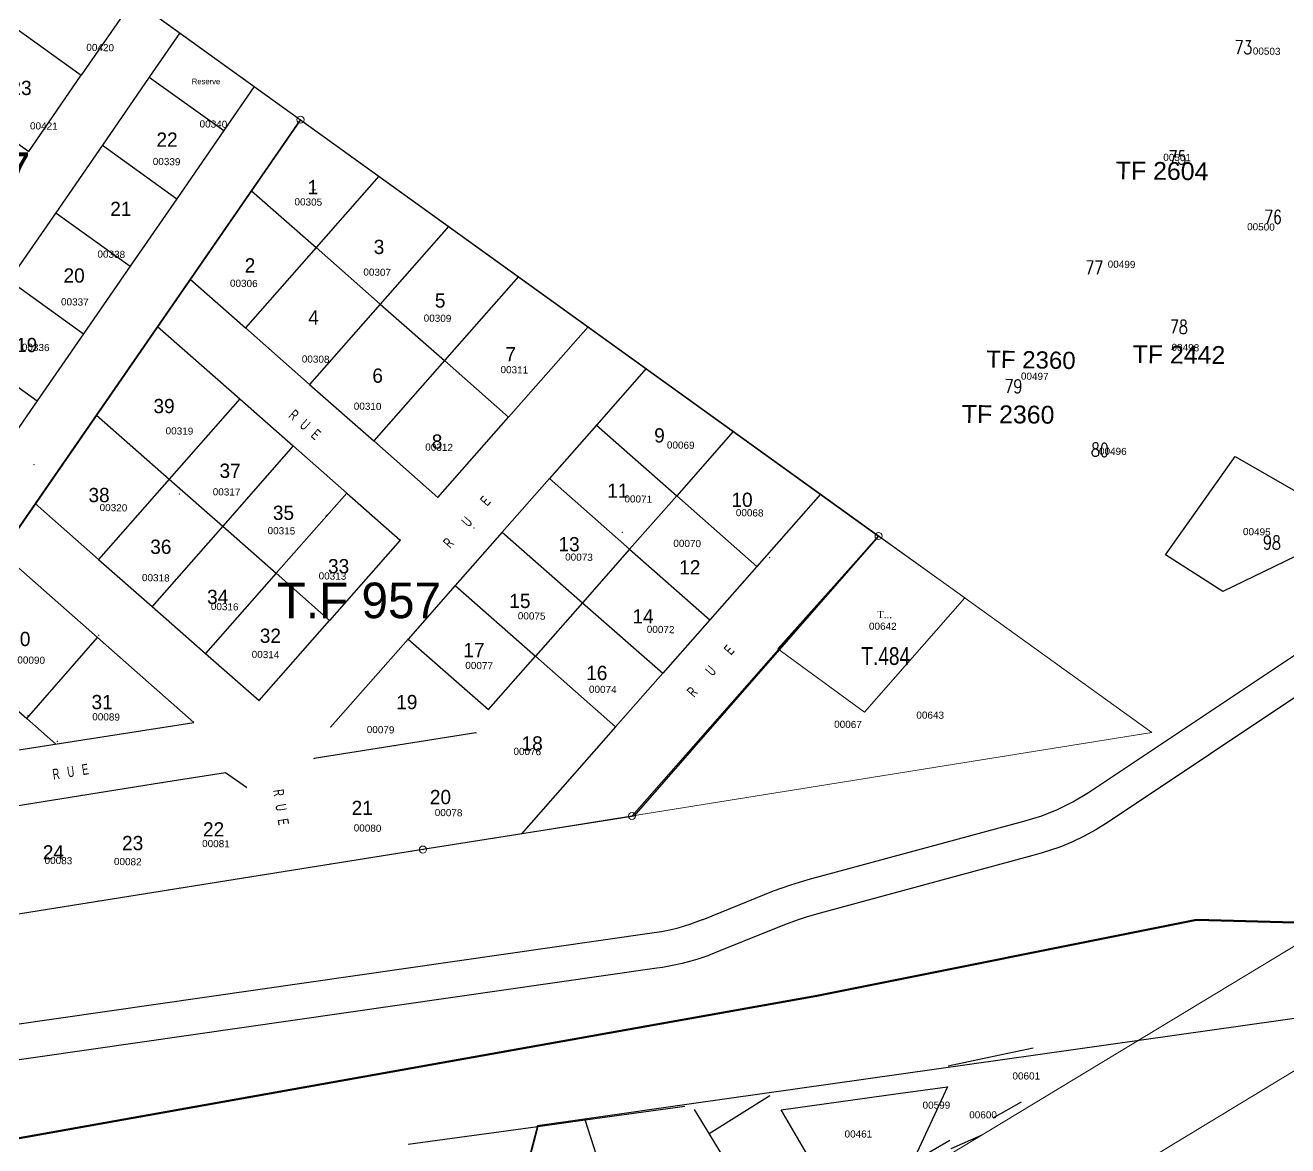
# Model space of a CAD drawing. Header units: metres. Extents: x 0 to 1324930, y 0 to 1631912.
# Drawn here: x 253860.4 to 254037.6, y 1629412.8 to 1629570 of the extents above; entities that cross this region are included whole.
import ezdxf
from ezdxf.enums import TextEntityAlignment as Align

# ---------------------------------------------------------------- set-up
doc = ezdxf.new("R2010")
doc.units = ezdxf.units.M
doc.header["$MEASUREMENT"] = 0
for name, color, linetype in [('A_revoir_niveau_0', 7, 'Continuous'), ('historique_numero_parcelle', 7, 'Continuous'), ('limites_parcelles', 7, 'Continuous'), ('limites_sections', 7, 'Continuous'), ('limites_tf', 7, 'Continuous'), ('numero_lot', 7, 'Continuous'), ('numero_parcelle', 7, 'Continuous'), ('toponymie', 7, 'Continuous')]:
    doc.layers.add(name, color=color, linetype=linetype)
for name, color, linetype, lineweight in [('emprise_ht_pik_rufisque', 7, 'Continuous', 0), ('morcellements', 5, 'Continuous', 13), ('Niveau 1', 7, 'Continuous', 0), ('Numero Titre Foncier', 4, 'Continuous', 0), ('Numero_TF', 7, 'Continuous', 0)]:
    doc.layers.add(name, color=color, linetype=linetype, lineweight=lineweight)
doc.layers.add('Lignes HT Vectorisées', color=6, linetype='Continuous', lineweight=0, true_color=0xff00ff)
doc.styles.add('Style-Arial', font='arial.ttf')
doc.styles.add('Style-FANCY', font='times.ttf')
doc.styles.add('Style-STANDARD', font='STANDARD.shx')
doc.styles.add('Style-Times New Roman', font='times.ttf')
doc.styles.add('Style-txt', font='txt.shx')

# ---------------------------------------------------------------- blocks, each defined once
blk = doc.blocks.new('PIONT_2')
at = {"layer": 'Niveau 1', "color": 7, "linetype": 'Continuous', "lineweight": 13}
for radius in [0.5, 0.00316]:
    blk.add_circle((0, -0.003), radius, dxfattribs=at)
blk.add_point((0, -0.003), dxfattribs=at)
blk = doc.blocks.new('PIONT_4')
at = {"layer": 'Niveau 1', "color": 7, "linetype": 'Continuous', "lineweight": 13}
for radius in [0.5, 0.00316]:
    blk.add_circle((0, -0.003), radius, dxfattribs=at)
blk.add_point((0, -0.003), dxfattribs=at)
blk = doc.blocks.new('PIONT_5')
at = {"layer": 'Niveau 1', "color": 7, "linetype": 'Continuous', "lineweight": 13}
for radius in [0.5, 0.00316]:
    blk.add_circle((0, -0.003), radius, dxfattribs=at)
blk.add_point((0, -0.003), dxfattribs=at)
blk = doc.blocks.new('PIONT_6')
at = {"layer": 'Niveau 1', "color": 7, "linetype": 'Continuous', "lineweight": 13}
for radius in [0.5, 0.00316]:
    blk.add_circle((0, -0.003), radius, dxfattribs=at)
blk.add_point((0, -0.003), dxfattribs=at)
blk = doc.blocks.new('PIONT_8')
at = {"layer": 'Niveau 1', "color": 7, "linetype": 'Continuous', "lineweight": 13}
for radius in [0.5, 0.00316]:
    blk.add_circle((0, -0.003), radius, dxfattribs=at)
blk.add_point((0, -0.003), dxfattribs=at)
blk = doc.blocks.new('PIONT_10')
at = {"layer": 'Niveau 1', "color": 7, "linetype": 'Continuous', "lineweight": 13}
for radius in [0.5, 0.00316]:
    blk.add_circle((0, -0.003), radius, dxfattribs=at)
blk.add_point((0, -0.003), dxfattribs=at)
blk = doc.blocks.new('PIONT_11')
at = {"layer": 'Niveau 1', "color": 7, "linetype": 'Continuous', "lineweight": 13}
for radius in [0.5, 0.00316]:
    blk.add_circle((0, -0.003), radius, dxfattribs=at)
blk.add_point((0, -0.003), dxfattribs=at)
blk = doc.blocks.new('PIONT_12')
at = {"layer": 'Niveau 1', "color": 7, "linetype": 'Continuous', "lineweight": 13}
for radius in [0.5, 0.00316]:
    blk.add_circle((0, -0.003), radius, dxfattribs=at)
blk.add_point((0, -0.003), dxfattribs=at)
blk = doc.blocks.new('PIONT_14')
at = {"layer": 'Niveau 1', "color": 7, "linetype": 'Continuous', "lineweight": 13}
for radius in [0.5, 0.00316]:
    blk.add_circle((0, -0.003), radius, dxfattribs=at)
blk.add_point((0, -0.003), dxfattribs=at)
blk = doc.blocks.new('PIONT_16')
at = {"layer": 'Niveau 1', "color": 7, "linetype": 'Continuous', "lineweight": 13}
for radius in [0.5, 0.00316]:
    blk.add_circle((0, -0.003), radius, dxfattribs=at)
blk.add_point((0, -0.003), dxfattribs=at)
blk = doc.blocks.new('PIONT_17')
at = {"layer": 'Niveau 1', "color": 7, "linetype": 'Continuous', "lineweight": 13}
for radius in [0.5, 0.00316]:
    blk.add_circle((0, -0.003), radius, dxfattribs=at)
blk.add_point((0, -0.003), dxfattribs=at)
blk = doc.blocks.new('PIONT_18')
at = {"layer": 'Niveau 1', "color": 7, "linetype": 'Continuous', "lineweight": 13}
for radius in [0.5, 0.00316]:
    blk.add_circle((0, -0.003), radius, dxfattribs=at)
blk.add_point((0, -0.003), dxfattribs=at)

msp = doc.modelspace()

# ---------------------------------------------------------------- linework, layer by layer
at = {"layer": 'A_revoir_niveau_0', "color": 7, "linetype": 'Continuous', "lineweight": 13}
for p, q in [((253829.52292, 1629606.79092), (253899.00292, 1629556.77092)), ((253860.57892, 1629472.72892), (253864.65592, 1629469.13992))]:
    msp.add_line(p, q, dxfattribs=at)
at = {"layer": 'A_revoir_niveau_0', "color": 6, "linetype": 'Continuous', "lineweight": 13}
msp.add_line((253869.08392, 1629578.32792), (253899.00292, 1629556.78092), dxfattribs=at)
at = {"layer": 'A_revoir_niveau_0', "color": 3, "linetype": 'Continuous', "lineweight": 13}
for p, q in [((253899.00292, 1629556.78092), (253955.75292, 1629515.91092)), ((253955.75292, 1629515.91092), (254018.47292, 1629470.75492)), ((253955.75292, 1629515.91092), (253980.14292, 1629498.35092)), ((253980.14292, 1629498.35092), (253945.54292, 1629459.05092)), ((254018.47292, 1629470.75492), (253916.19292, 1629454.34092)), ((253945.54292, 1629459.05092), (253916.19292, 1629454.34092))]:
    msp.add_line(p, q, dxfattribs=at)
at = {"layer": 'A_revoir_niveau_0', "color": 1, "linetype": 'Continuous', "elevation": 1.45707, "flags": 128}
for points in [[(253788.56476, 1629419.68831), (253948.33619, 1629442.63371), (253949.67187, 1629442.84014), (253950.85044, 1629443.07675), (253951.99241, 1629443.35611), (253953.78674, 1629443.89847), (253955.42337, 1629444.50925), (253955.51708, 1629444.54422), (253965.39011, 1629448.52945), (253967.81244, 1629449.40003), (253970.28157, 1629450.12733), (254000.5433, 1629458.34005), (254003.03464, 1629459.07973), (254005.24252, 1629459.95143), (254007.42557, 1629461.03465), (254009.5898, 1629462.35566), (254038.53413, 1629481.64596)], [(254041.09598, 1629477.3472), (254012.37934, 1629458.20615), (254012.37636, 1629458.20416), (254010.649, 1629457.11668), (254008.91277, 1629456.16424), (254007.27108, 1629455.38142), (254005.57538, 1629454.68371), (254003.11918, 1629453.85866), (254001.78341, 1629453.49615), (253971.9593, 1629445.40215), (253970.12976, 1629444.89461), (253969.01966, 1629444.53788), (253967.31484, 1629443.91533), (253967.30702, 1629443.91222), (253964.83194, 1629442.91379), (253957.41053, 1629439.9201), (253956.1914, 1629439.44522), (253954.76132, 1629438.95653), (253953.77625, 1629438.66115), (253952.59349, 1629438.34947), (253951.22265, 1629438.04524), (253949.79907, 1629437.7925), (253949.02626, 1629437.68151), (253789.18954, 1629414.72673)]]:
    msp.add_lwpolyline(points, dxfattribs=at)
at = {"layer": 'A_revoir_niveau_0', "color": 7, "linetype": 'Continuous', "lineweight": 13}
for p in [(253899.00292, 1629556.78092), (253899.00292, 1629556.78092), (253899.00292, 1629556.78092), (253955.75292, 1629515.91092), (253955.75292, 1629515.91092), (253955.75292, 1629515.91092), (253980.14292, 1629498.35092), (253980.14292, 1629498.35092), (253980.14292, 1629498.35092), (253945.54292, 1629459.05092), (253945.54292, 1629459.05092), (253945.54292, 1629459.05092)]:
    msp.add_point(p, dxfattribs=at)
at = {"layer": 'A_revoir_niveau_0', "color": 2, "linetype": 'Continuous', "lineweight": 13}
for p in [(253899.00292, 1629556.78092), (253899.00292, 1629556.78092), (253899.00292, 1629556.78092), (253955.75292, 1629515.91092), (253955.75292, 1629515.91092), (253955.75292, 1629515.91092), (253980.14292, 1629498.35092), (253980.14292, 1629498.35092), (253980.14292, 1629498.35092), (253980.14292, 1629498.35092), (253980.14292, 1629498.35092), (253980.14292, 1629498.35092), (253945.54292, 1629459.05092), (253945.54292, 1629459.05092), (253945.54292, 1629459.05092), (253916.19292, 1629454.34092), (253916.19292, 1629454.34092), (253916.19292, 1629454.34092), (253916.19292, 1629454.34092), (253916.19292, 1629454.34092), (253916.19292, 1629454.34092)]:
    msp.add_point(p, dxfattribs=at)
at = {"layer": 'A_revoir_niveau_0', "color": 1, "linetype": 'Continuous', "lineweight": 13}
for p in [(253910.01992, 1629548.84692), (253910.01992, 1629548.84692), (253910.01992, 1629548.84692), (253892.11392, 1629546.80692), (253892.11392, 1629546.80692), (253892.11392, 1629546.80692), (253919.80392, 1629541.80092), (253919.80392, 1629541.80092), (253919.80392, 1629541.80092), (253901.18892, 1629538.81692), (253901.18892, 1629538.81692), (253901.18892, 1629538.81692), (253883.52992, 1629534.38092), (253883.52992, 1629534.38092), (253883.52992, 1629534.38092), (253929.58892, 1629534.75392), (253929.58892, 1629534.75392), (253929.58892, 1629534.75392), (253910.19592, 1629530.88792), (253910.19592, 1629530.88792), (253910.19592, 1629530.88792), (253878.95192, 1629527.75292), (253878.95192, 1629527.75292), (253878.95192, 1629527.75292), (253891.27792, 1629527.55992), (253891.27792, 1629527.55992), (253891.27792, 1629527.55992), (253939.37292, 1629527.70792), (253939.37292, 1629527.70792), (253939.37292, 1629527.70792), (253919.20292, 1629522.95792), (253919.20292, 1629522.95792), (253919.20292, 1629522.95792), (253947.52592, 1629521.83592), (253947.52592, 1629521.83592), (253947.52592, 1629521.83592), (253900.28392, 1629519.62992), (253900.28392, 1629519.62992), (253900.28392, 1629519.62992), (253890.49592, 1629517.58992), (253870.36792, 1629515.32492), (253928.20992, 1629515.02892), (253928.20992, 1629515.02892), (253928.20992, 1629515.02892), (253940.54992, 1629513.91292), (253940.54992, 1629513.91292), (253940.54992, 1629513.91292), (253959.75692, 1629513.02892), (253959.75692, 1629513.02892), (253959.75692, 1629513.02892), (253898.00092, 1629510.98292), (253909.29092, 1629511.69992), (253909.29092, 1629511.69992), (253909.29092, 1629511.69992), (253880.58292, 1629506.33092), (253933.94192, 1629506.40692), (253933.94192, 1629506.40692), (253933.94192, 1629506.40692), (253905.50692, 1629504.37492), (253918.29792, 1629503.77092), (253918.29792, 1629503.77092), (253918.29792, 1629503.77092), (253971.98792, 1629504.22192), (253971.98792, 1629504.22192), (253971.98792, 1629504.22192), (253861.78392, 1629502.89892), (253888.08892, 1629499.72392), (253888.08892, 1629499.72392), (253888.08892, 1629499.72392), (253888.08892, 1629499.72392), (253927.33392, 1629498.90092), (253927.33392, 1629498.90092), (253927.33392, 1629498.90092), (253913.01292, 1629497.76692), (253945.19992, 1629496.49492), (253945.19992, 1629496.49492), (253945.19992, 1629496.49492), (253870.67192, 1629495.07392), (253895.59492, 1629493.11592), (253963.06592, 1629494.08892), (253963.06592, 1629494.08892), (253963.06592, 1629494.08892), (253920.72592, 1629491.39592), (253920.72592, 1629491.39592), (253920.72592, 1629491.39592), (253878.17792, 1629488.46592), (253938.59292, 1629488.98892), (253938.59292, 1629488.98892), (253938.59292, 1629488.98892), (253938.59292, 1629488.98892), (253938.59292, 1629488.98892), (253938.59292, 1629488.98892), (253903.09992, 1629486.50792), (253956.45792, 1629486.58292), (253956.45792, 1629486.58292), (253956.45792, 1629486.58292), (253870.67492, 1629484.41292), (253914.11892, 1629483.88992), (253885.68392, 1629481.85792), (253931.98392, 1629481.48292), (253931.98392, 1629481.48292), (253931.98392, 1629481.48292), (253949.85092, 1629479.07692), (253949.85092, 1629479.07692), (253949.85092, 1629479.07692), (253893.18892, 1629475.24992), (253925.37692, 1629473.97792), (253903.23792, 1629471.53192), (253943.24092, 1629471.57092), (253943.24092, 1629471.57092), (253943.24092, 1629471.57092), (253923.62392, 1629470.70192), (253864.90192, 1629469.51092), (253912.26492, 1629468.90492), (253900.90592, 1629467.10792), (253888.51892, 1629465.14792), (253879.66892, 1629463.74792), (253891.42492, 1629463.03592), (253868.30992, 1629461.95192), (253925.96492, 1629455.90892), (253926.32692, 1629455.94392), (253930.02692, 1629456.56092), (253930.02692, 1629456.56092), (253930.02692, 1629456.56092), (253914.60892, 1629454.08992), (253914.60892, 1629454.08992), (253914.60892, 1629454.08992), (253903.24992, 1629452.29292), (253903.24992, 1629452.29292), (253903.24992, 1629452.29292), (253891.89192, 1629450.49692), (253893.37192, 1629450.73092), (253893.37192, 1629450.73092), (253880.53292, 1629448.69992), (253880.53292, 1629448.69992), (253882.01292, 1629448.93392), (253869.17392, 1629446.90292), (253869.17392, 1629446.90292), (253870.65392, 1629447.13692)]:
    msp.add_point(p, dxfattribs=at)
at = {"layer": 'A_revoir_niveau_0', "color": 30, "linetype": 'Continuous', "lineweight": 13}
for p in [(253861.62592, 1629508.37592), (253861.62592, 1629508.37592), (253882.02292, 1629504.23792), (253882.02292, 1629504.23792), (253902.62292, 1629501.26392), (253902.62292, 1629501.26392), (253923.35892, 1629499.46592), (253923.35892, 1629499.46592), (253944.16392, 1629498.84792), (253944.16392, 1629498.84792), (253964.84792, 1629495.30692), (253964.84792, 1629495.30692)]:
    msp.add_point(p, dxfattribs=at)
at = {"layer": 'A_revoir_niveau_0', "color": 1, "linetype": 'Continuous', "lineweight": 0}
msp.add_point((253860.76292, 1629473.15492), dxfattribs=at)
at = {"layer": 'emprise_ht_pik_rufisque', "color": 1}
msp.add_line((253981.39673, 1629406.27601), (254274.26749, 1629583.45405), dxfattribs=at)
at = {"layer": 'Lignes HT Vectorisées', "color": 5, "flags": 128}
msp.add_lwpolyline([(252300.51846, 1628679.7793), (252535.31164, 1628633.24788), (252681.57693, 1628604.66946), (252988.81854, 1628790.47889), (253359.18328, 1629013.20574), (253675.22229, 1629206.39446), (253989.1178, 1629393.41569), (254273.85418, 1629565.67267)], dxfattribs=at)
at = {"layer": 'limites_parcelles'}
for p, q in [((253875.57692, 1629573.62892), (253868.24788, 1629563.00894)), ((253859.03529, 1629569.6423), (253868.24788, 1629563.00894)), ((253882.07092, 1629568.95392), (253877.79285, 1629562.75496)), ((253860.86292, 1629552.30792), (253868.24788, 1629563.00894)), ((253868.24788, 1629563.00894), (253868.24792, 1629563.00892)), ((253877.79285, 1629562.75496), (253871.20284, 1629553.20597)), ((253877.79285, 1629562.75496), (253888.23186, 1629555.23896)), ((253892.50992, 1629561.43792), (253888.23186, 1629555.23896)), ((253851.6502, 1629558.94134), (253860.86292, 1629552.30792)), ((253888.23186, 1629555.23896), (253881.64185, 1629545.68997)), ((253871.20284, 1629553.20597), (253864.65774, 1629543.72204)), ((253871.20284, 1629553.20597), (253881.64185, 1629545.68997)), ((253910.01992, 1629548.84692), (253901.18921, 1629538.81707)), ((253892.11392, 1629546.80692), (253901.18921, 1629538.81707)), ((253881.64185, 1629545.68997), (253875.09674, 1629536.20605)), ((253864.65774, 1629543.72204), (253858.12413, 1629534.25477)), ((253864.65774, 1629543.72204), (253875.09674, 1629536.20605)), ((253919.80392, 1629541.80092), (253910.19569, 1629530.8878)), ((253901.18921, 1629538.81707), (253891.27772, 1629527.5597)), ((253901.18921, 1629538.81707), (253910.19569, 1629530.8878)), ((253875.09674, 1629536.20605), (253868.56313, 1629526.73877)), ((253858.12413, 1629534.25477), (253868.56313, 1629526.73877)), ((253883.52992, 1629534.38092), (253891.27772, 1629527.5597)), ((253929.58892, 1629534.75392), (253919.20299, 1629522.95782)), ((253910.19569, 1629530.8878), (253900.28424, 1629519.63029)), ((253910.19569, 1629530.8878), (253919.20299, 1629522.95782)), ((253868.56313, 1629526.73877), (253862.05758, 1629517.31216)), ((253878.95192, 1629527.75292), (253890.49597, 1629517.58998)), ((253891.27772, 1629527.5597), (253900.28424, 1629519.63029)), ((253939.37292, 1629527.70792), (253928.20951, 1629515.02852)), ((253851.61857, 1629524.82816), (253862.05758, 1629517.31216)), ((253919.20299, 1629522.95782), (253909.29133, 1629511.70039)), ((253919.20299, 1629522.95782), (253928.20951, 1629515.02852)), ((253947.52592, 1629521.83592), (253940.55016, 1629513.91259)), ((253900.28424, 1629519.63029), (253909.29133, 1629511.70039)), ((253890.49597, 1629517.58998), (253880.5834, 1629506.33133)), ((253890.49597, 1629517.58998), (253898.00091, 1629510.98291)), ((253862.05758, 1629517.31216), (253855.59786, 1629507.95196)), ((253870.36792, 1629515.32492), (253880.5834, 1629506.33133)), ((253918.29792, 1629503.77092), (253928.20951, 1629515.02852)), ((253940.55016, 1629513.91259), (253933.94197, 1629506.40675)), ((253940.55016, 1629513.91259), (253951.80834, 1629504.00042)), ((253959.75692, 1629513.02892), (253951.80834, 1629504.00042)), ((253898.00091, 1629510.98291), (253888.08877, 1629499.72368)), ((253898.00092, 1629510.98292), (253898.00091, 1629510.98291)), ((253898.00091, 1629510.98291), (253905.50691, 1629504.37492)), ((253909.29133, 1629511.70039), (253918.29792, 1629503.77092)), ((254020.42861, 1629495.70321), (254030.20032, 1629509.51255)), ((254030.20032, 1629509.51255), (254043.19729, 1629502.02257)), ((253880.5834, 1629506.33133), (253870.67191, 1629495.07392)), ((253880.5834, 1629506.33133), (253888.08877, 1629499.72368)), ((253933.94197, 1629506.40675), (253927.33428, 1629498.90148)), ((253933.94197, 1629506.40675), (253945.20024, 1629496.49452)), ((253905.50691, 1629504.37492), (253895.59467, 1629493.11557)), ((253905.50691, 1629504.37492), (253913.01292, 1629497.76692)), ((253905.50692, 1629504.37492), (253905.50691, 1629504.37492)), ((253951.80834, 1629504.00042), (253945.20024, 1629496.49452)), ((253951.80834, 1629504.00042), (253963.06634, 1629494.08843)), ((253971.98792, 1629504.22192), (253963.06634, 1629494.08843)), ((253861.78392, 1629502.89892), (253870.67191, 1629495.07392)), ((253888.08877, 1629499.72368), (253878.17777, 1629488.46575)), ((253888.08877, 1629499.72368), (253895.59467, 1629493.11557)), ((253927.33428, 1629498.90148), (253920.72609, 1629491.39565)), ((253927.33428, 1629498.90148), (253938.59263, 1629488.98917)), ((253913.01292, 1629497.76692), (253903.10029, 1629486.50771)), ((253945.20024, 1629496.49452), (253938.59263, 1629488.98917)), ((253945.20024, 1629496.49452), (253956.45816, 1629486.58259)), ((253857.03592, 1629495.96892), (253870.50813, 1629484.10716)), ((253870.67191, 1629495.07392), (253878.17777, 1629488.46575)), ((254028.46324, 1629490.55281), (254020.42861, 1629495.70321)), ((254038.61198, 1629495.49432), (254028.46324, 1629490.55281)), ((253895.59467, 1629493.11557), (253885.68362, 1629481.85759)), ((253895.59467, 1629493.11557), (253903.10029, 1629486.50771)), ((253963.06634, 1629494.08843), (253956.45816, 1629486.58259)), ((253920.72609, 1629491.39565), (253914.11839, 1629483.89038)), ((253920.72609, 1629491.39565), (253931.98409, 1629481.48277)), ((253878.17777, 1629488.46575), (253885.68362, 1629481.85759)), ((253938.59263, 1629488.98917), (253931.98409, 1629481.48277)), ((253938.59263, 1629488.98917), (253949.85047, 1629479.07731)), ((253893.18892, 1629475.24992), (253903.10029, 1629486.50771)), ((253956.45816, 1629486.58259), (253949.85047, 1629479.07731)), ((253860.57892, 1629472.72892), (253870.50813, 1629484.10716)), ((253884.04792, 1629472.18592), (253870.50813, 1629484.10716)), ((253914.11839, 1629483.89038), (253903.23792, 1629471.53192)), ((253914.11839, 1629483.89038), (253925.37692, 1629473.97792)), ((253848.39792, 1629483.45392), (253860.57892, 1629472.72892)), ((253885.68362, 1629481.85759), (253893.18892, 1629475.24992)), ((253925.37692, 1629473.97792), (253931.98409, 1629481.48277)), ((253931.98409, 1629481.48277), (253943.24142, 1629471.57048)), ((253949.85047, 1629479.07731), (253943.24142, 1629471.57048)), ((253846.14397, 1629466.2316), (253884.04792, 1629472.18592)), ((253943.24142, 1629471.57048), (253930.02692, 1629456.56092)), ((253923.62392, 1629470.70192), (253900.90592, 1629467.10825)), ((253888.50592, 1629465.12892), (253879.52392, 1629463.68292)), ((253891.42492, 1629463.03592), (253888.50592, 1629465.12892)), ((253879.52392, 1629463.68292), (253847.42735, 1629458.57499)), ((253995.63804, 1629425.1842), (254001.81733, 1629426.50371)), ((253989.92973, 1629423.96526), (253995.63804, 1629425.1842)), ((253966.49336, 1629417.83255), (253982.90167, 1629420.09847)), ((253982.90167, 1629420.09847), (253989.81969, 1629421.05382)), ((253989.81969, 1629421.05382), (253984.90575, 1629410.47287)), ((253938.96371, 1629416.40741), (253952.92884, 1629418.32418)), ((253956.35295, 1629414.49158), (253964.89067, 1629419.8048)), ((254000.15569, 1629418.88375), (253996.1788, 1629416.6344)), ((253932.29862, 1629415.4926), (253938.96371, 1629416.40741)), ((253943.20842, 1629403.214), (253938.96371, 1629416.40741)), ((253956.35295, 1629414.49158), (253954.32238, 1629417.8684)), ((253974.33614, 1629404.33176), (253966.49336, 1629417.83255)), ((253914.13947, 1629413.00018), (253932.29862, 1629415.4926)), ((253932.29862, 1629415.4926), (253927.23858, 1629395.63334)), ((253957.94145, 1629411.84992), (253956.35295, 1629414.49158)), ((253990.14193, 1629413.51518), (253985.00509, 1629410.53059)), ((253994.63431, 1629414.27718), (253990.28333, 1629412.32556))]:
    msp.add_line(p, q, dxfattribs=at)
at = {"layer": 'limites_sections', "color": 112, "linetype": 'Continuous', "lineweight": 40, "flags": 128}
for points in [[(254266.72124, 1629287.51673), (254172.48417, 1629409.31925), (254097.22164, 1629442.49494), (254024.76813, 1629444.48435), (253971.49352, 1629433.82949), (253653.94722, 1629377.17001), (253582.75022, 1629367.14207), (253798.76793, 1629726.38387), (253856.42036, 1629838.71662), (253802.99925, 1630025.997), (253799.36956, 1630038.16252), (253786.53856, 1630083.23103), (253799.36956, 1630038.16252), (253907.40539, 1630046.33621), (253955.51113, 1630039.11967), (254024.76813, 1629997.35713), (254129.31023, 1629944.47073), (254144.35091, 1629962.85453), (254275.33492, 1629929.18652)], [(254266.72124, 1629287.51673), (254172.48417, 1629409.31925), (254097.22164, 1629442.49494), (254024.76813, 1629444.48435), (253971.49352, 1629433.82949), (253662.59302, 1629378.69766), (253582.75022, 1629367.14207), (253798.76793, 1629726.38387), (253856.42036, 1629838.71662), (253802.99925, 1630025.997), (253799.36956, 1630038.16252), (253786.53856, 1630083.23103), (253799.36956, 1630038.16252), (253907.40539, 1630046.33621), (253955.51113, 1630039.11967), (254024.76813, 1629997.35713), (254129.31023, 1629944.47073), (254144.35091, 1629962.85453), (254275.33492, 1629929.18652)]]:
    msp.add_lwpolyline(points, dxfattribs=at)
msp.add_lwpolyline([(254266.73016, 1629287.7978), (254255.5318, 1628934.7207), (254250.7693, 1628842.2487), (254252.60445, 1628732.8039), (254244.31396, 1628604.77554), (254169.03575, 1628626.00115), (253998.55698, 1628699.30707), (253949.11819, 1628726.58373), (253891.31746, 1628762.51784), (253742.5859, 1628844.83871), (253570.65522, 1628943.91608), (253545.43077, 1628958.16046), (253491.69353, 1628988.97111), (253568.74235, 1629208.53636), (253610.60438, 1629237.23282), (253645.72438, 1629332.79686), (253582.75022, 1629367.14207), (253662.59302, 1629378.69766), (253971.49352, 1629433.82949), (254024.76813, 1629444.48435), (254097.22164, 1629442.49494), (254172.48417, 1629409.31925), (254266.73016, 1629287.7978)], close=True, dxfattribs=at)
at = {"layer": 'limites_tf', "color": 5, "linetype": 'Continuous', "lineweight": 30}
for p, q in [((253829.52492, 1629606.78792), (253898.99492, 1629556.76792)), ((253817.45392, 1629438.72092), (253899.00292, 1629556.78092)), ((253899.00292, 1629556.77092), (253854.69292, 1629492.58092)), ((253898.99492, 1629556.76792), (253980.13492, 1629498.33792)), ((253980.13492, 1629498.33792), (253945.81492, 1629459.04792)), ((253945.81492, 1629459.04792), (253916.18492, 1629454.32792)), ((253916.18492, 1629454.32792), (253817.45492, 1629438.61792))]:
    msp.add_line(p, q, dxfattribs=at)
at = {"layer": 'limites_tf', "color": 5, "linetype": 'Continuous', "lineweight": 30, "flags": 128}
msp.add_lwpolyline([(253932.27351, 1629415.57296), (253921.46079, 1629374.53428), (253988.60759, 1629353.23602), (253992.91055, 1629367.2106), (254002.46556, 1629364.25846), (254012.02056, 1629361.30632), (254007.6735, 1629347.18852), (254036.27237, 1629338.11726), (254047.09129, 1629364.73536), (254046.1663, 1629431.71577), (253954.20331, 1629418.68122), (253939.20219, 1629416.55352), (253939.20198, 1629416.55498), (253932.27351, 1629415.57296)], close=True, dxfattribs=at)
at = {"layer": 'morcellements', "color": 2, "linetype": 'Continuous', "lineweight": 13}
msp.add_3dface([(253980.14292, 1629498.34792), (253992.25991, 1629489.65473), (253978.17055, 1629473.62184), (253966.00769, 1629482.49355)], dxfattribs=at)

# ---------------------------------------------------------------- block references
at = {"layer": 'A_revoir_niveau_0', "color": 7, "linetype": 'Continuous', "lineweight": 13}
for name, p in [('PIONT_2', (253899.00292, 1629556.78092)), ('PIONT_8', (253899.00292, 1629556.78092)), ('PIONT_14', (253899.00292, 1629556.78092)), ('PIONT_4', (253980.14292, 1629498.35092)), ('PIONT_10', (253980.14292, 1629498.35092)), ('PIONT_16', (253980.14292, 1629498.35092)), ('PIONT_5', (253945.54292, 1629459.05092)), ('PIONT_11', (253945.54292, 1629459.05092)), ('PIONT_17', (253945.54292, 1629459.05092)), ('PIONT_6', (253916.19292, 1629454.34092)), ('PIONT_12', (253916.19292, 1629454.34092)), ('PIONT_18', (253916.19292, 1629454.34092))]:
    msp.add_blockref(name, p, dxfattribs=at)

# ---------------------------------------------------------------- texts
at = {"layer": 'historique_numero_parcelle', "color": 7, "lineweight": 0, "style": 'Style-Arial'}
msp.add_text('00067', height=1, rotation=359.0681, dxfattribs=at).set_placement((253973.91511, 1629472.44025), align=Align.TOP_LEFT)
at = {"layer": 'Numero Titre Foncier', "color": 4, "linetype": 'Continuous', "lineweight": 0, "style": 'Style-Arial'}
msp.add_text('TF 2360', height=2.413, rotation=359.0681, dxfattribs=at).set_placement((253995.27185, 1629524.38785), align=Align.TOP_LEFT)
at = {"layer": 'numero_lot', "color": 7, "linetype": 'Continuous', "lineweight": 13, "style": 'Style-STANDARD', "width": 0.833333}
for s, p in [('73', (254031.33704, 1629566.94747)), ('75', (254022.0748, 1629551.46272)), ('76', (254035.49818, 1629543.12597)), ('77', (254010.40373, 1629536.01715)), ('78', (254022.28686, 1629527.70545)), ('79', (253999.07114, 1629519.36328)), ('80', (254011.20893, 1629510.44604)), ('98', (254035.3522, 1629497.41621))]:
    msp.add_text(s, height=1.930398, rotation=359.0681, dxfattribs=at).set_placement(p, align=Align.MIDDLE_CENTER)
at = {"layer": 'numero_lot', "color": 3, "linetype": 'Continuous', "lineweight": 40, "style": 'Style-Times New Roman'}
msp.add_text('T...', height=1, rotation=359.3981, dxfattribs=at).set_placement((253979.96991, 1629487.83204, -555362.70032), align=Align.TOP_LEFT)
at = {"layer": 'numero_parcelle', "color": 5, "lineweight": 0, "style": 'Style-Arial'}
for s, p in [('00420', (253868.95967, 1629567.43733)), ('00503', (254032.67308, 1629566.9221)), ('00421', (253861.05683, 1629556.42513)), ('00340', (253884.85547, 1629556.69333)), ('00339', (253878.28289, 1629551.42716)), ('00501', (254020.1066, 1629552.00692)), ('00305', (253898.17442, 1629545.76351)), ('00500', (254031.87448, 1629542.26629)), ('00338', (253870.52041, 1629538.42708)), ('00499', (254012.30939, 1629537.01416)), ('00307', (253907.84011, 1629535.90393)), ('00306', (253889.12012, 1629534.33959)), ('00337', (253865.40599, 1629531.73574)), ('00309', (253916.30974, 1629529.44207)), ('00336', (253859.91247, 1629525.35196)), ('00498', (254021.26284, 1629525.32989)), ('00308', (253899.20396, 1629523.70189)), ('00311', (253927.08889, 1629522.20893)), ('00497', (254000.12741, 1629521.29696)), ('00310', (253906.49555, 1629517.08722)), ('00319', (253880.08765, 1629513.61913)), ('00312', (253916.52722, 1629511.33742)), ('00069', (253950.44319, 1629511.63327)), ('00496', (254011.08747, 1629510.7737)), ('00317', (253886.69867, 1629505.06671)), ('00071', (253944.48181, 1629504.07551)), ('00320', (253870.82586, 1629502.8564)), ('00068', (253960.11893, 1629502.13874)), ('00315', (253894.3986, 1629499.61469)), ('00495', (254031.29201, 1629499.47482)), ('00070', (253951.3459, 1629497.83681)), ('00073', (253936.16251, 1629495.91175)), ('00318', (253876.76687, 1629493.01566)), ('00313', (253901.56464, 1629493.26191)), ('00316', (253886.43668, 1629488.96073)), ('00075', (253929.52013, 1629487.65584)), ('00072', (253947.61636, 1629485.7665)), ('00314', (253892.16885, 1629482.24151)), ('00090', (253859.27704, 1629481.45876)), ('00077', (253922.14808, 1629480.6947)), ('00074', (253939.50293, 1629477.35156)), ('00089', (253869.79191, 1629473.49244)), ('00079', (253908.31635, 1629471.69651)), ('00076', (253928.90637, 1629468.63324)), ('00078', (253917.86257, 1629460.05162)), ('00080', (253906.4899, 1629457.88305)), ('00081', (253885.20958, 1629455.70228)), ('00083', (253863.1033, 1629453.33352)), ('00082', (253872.83649, 1629453.1752))]:
    msp.add_text(s, height=1, rotation=359.0681, dxfattribs=at).set_placement(p, align=Align.TOP_LEFT)
at = {"layer": 'numero_parcelle', "color": 5, "linetype": 'Continuous', "lineweight": 0, "char_height": 1, "attachment_point": 1, "rotation": 359.7441162, "line_spacing_factor": 0.6, "style": 'Style-txt'}
for s, insert in [('\\fArial|b0|i0|c00|p39;00642', (253978.79462, 1629486.19239)), ('\\fArial|b0|i0|c00|p39;00643', (253985.44595, 1629473.71461))]:
    msp.add_mtext(s, dxfattribs=dict(at, insert=insert))
at = {"layer": 'numero_parcelle', "color": 5, "char_height": 1, "attachment_point": 1, "rotation": 0.0427999, "line_spacing_factor": 0.6, "style": 'Style-txt'}
for s, insert in [('\\fArial|b0|i0|c00|p39;00601', (253998.93033, 1629423.06411)), ('\\fArial|b0|i0|c00|p39;00599', (253986.31527, 1629418.96914)), ('\\fArial|b0|i0|c00|p39;00600', (253992.86616, 1629417.60672)), ('\\fArial|b0|i0|c00|p39;00461', (253975.37111, 1629414.91996))]:
    msp.add_mtext(s, dxfattribs=dict(at, insert=insert))
at = {"layer": 'numero_tf', "color": 4, "linetype": 'Continuous', "lineweight": 0, "style": 'Style-Arial'}
for s, p in [('TF 2604', (254013.44559, 1629550.90955)), ('TF 2442', (254015.81494, 1629525.12934)), ('TF 2360', (253991.83551, 1629516.7417))]:
    msp.add_text(s, height=2.5, rotation=359.3981, dxfattribs=at).set_placement(p, align=Align.TOP_LEFT)
at = {"layer": 'toponymie', "color": 7, "linetype": 'Continuous', "lineweight": 13, "attachment_point": 5, "line_spacing_factor": 0.6, "style": 'Style-FANCY'}
for s, insert, char_height in [('\\FFANCY;23', (253859.79089, 1629561.22558), 1.999998), ('\\FFANCY;Reserve', (253885.74997, 1629562.14159), 0.799998), ('\\FFANCY;22', (253880.27989, 1629553.97959), 1.999998), ('\\FFANCY;1', (253900.75066, 1629547.29759), 1.999998), ('\\FFANCY;21', (253873.79366, 1629544.25458), 1.999998), ('\\FFANCY;3', (253910.02989, 1629538.90959), 1.999998), ('\\FFANCY;2', (253891.92889, 1629536.32859), 1.999998), ('\\FFANCY;20', (253867.23589, 1629534.89758), 1.999998), ('\\FFANCY;5', (253918.60989, 1629531.38159), 1.999998), ('\\FFANCY;4', (253900.83861, 1629529.01558), 1.999998), ('\\FFANCY;19', (253860.57372, 1629525.14159), 1.999998), ('\\FFANCY;7', (253928.49989, 1629523.85258), 1.999998), ('\\FFANCY;6', (253909.83489, 1629520.84159), 1.999998), ('\\FFANCY;39', (253879.86089, 1629516.57258), 1.999998), ('\\FFANCY;8', (253918.17989, 1629511.59258), 1.999998), ('\\FFANCY;9', (253949.39489, 1629512.45359), 1.999998), ('\\FFANCY;37', (253889.12789, 1629507.49158), 1.999998), ('\\FFANCY;38', (253870.73989, 1629504.08658), 1.999998), ('\\FFANCY;11', (253943.55149, 1629504.71058), 1.999998), ('\\FFANCY;10', (253960.97972, 1629503.41959), 1.999998), ('\\FFANCY;35', (253896.61889, 1629501.58958), 1.999998), ('\\FFANCY;13', (253936.70372, 1629497.18158), 1.999998), ('\\FFANCY;36', (253879.40689, 1629496.82258), 1.999998), ('\\FFANCY;33', (253904.35789, 1629494.09859), 1.999998), ('\\FFANCY;12', (253953.64872, 1629493.95559), 1.999998), ('\\FFANCY;34', (253887.38661, 1629489.78558), 1.999998), ('\\FFANCY;15', (253929.80372, 1629489.22359), 1.999998), ('\\FFANCY;14', (253947.07844, 1629487.07258), 1.999998), ('\\FFANCY;30', (253859.61689, 1629483.88259), 1.999998), ('\\FFANCY;32', (253894.78289, 1629484.33658), 1.999998), ('\\FFANCY;17', (253923.35372, 1629482.34059), 1.999998), ('\\FFANCY;16', (253940.59372, 1629479.11459), 1.999998), ('\\FFANCY;31', (253871.16866, 1629475.02958), 1.999998), ('\\FFANCY;19', (253913.93372, 1629475.02759), 1.999998), ('\\FFANCY;18', (253931.52372, 1629469.22059), 1.999998), ('\\FFANCY;20', (253918.64989, 1629461.69259), 1.999998), ('\\FFANCY;21', (253907.67166, 1629460.18659), 1.999998), ('\\FFANCY;22', (253886.80889, 1629457.17559), 1.999998), ('\\FFANCY;23', (253875.45389, 1629455.23959), 1.999998), ('\\FFANCY;24', (253864.32861, 1629453.94959), 1.999998)]:
    msp.add_mtext(s, dxfattribs=dict(at, insert=insert, char_height=char_height))
at = {"layer": 'toponymie', "color": 1, "linetype": 'Continuous', "lineweight": 13, "char_height": 4.999998, "attachment_point": 5, "line_spacing_factor": 0.6, "style": 'Style-FANCY'}
for s, insert in [('\\FFANCY;T.F 1017 ', (253847.71123, 1629549.64859)), ('\\FFANCY;T.F 957', (253907.20709, 1629489.27558))]:
    msp.add_mtext(s, dxfattribs=dict(at, insert=insert))
at = {"layer": 'toponymie', "color": 2, "linetype": 'Continuous', "lineweight": 13, "insert": (253900.84079, 1629547.60992), "char_height": 1.5, "attachment_point": 5, "line_spacing_factor": 0.6, "style": 'Style-FANCY'}
msp.add_mtext('\\FFANCY;\\H1x;\\W0.666668;1', dxfattribs=at)
at = {"layer": 'toponymie', "color": 6, "linetype": 'Continuous', "lineweight": 13, "char_height": 1.5, "attachment_point": 8, "line_spacing_factor": 0.6, "style": 'Style-FANCY'}
for s, insert, rotation in [('\\FFANCY;\\H1x;\\W0.666668;R   U   E', (253899.11569, 1629513.41004), 318.6405457), ('\\FFANCY;\\H1x;\\W0.666668;R        U        E', (253922.92388, 1629499.81442), 48.639085), ('\\FFANCY;\\H1x;\\W0.666668;R        U        E', (253957.14288, 1629478.90642), 48.639085), ('\\FFANCY;\\H1x;\\W0.666668;R   U   E', (253866.84609, 1629464.5051), 8.9879102), ('\\FFANCY;\\H1x;\\W0.666668;R   U   E', (253895.52237, 1629460.16775), 278.9912731)]:
    msp.add_mtext(s, dxfattribs=dict(at, insert=insert, rotation=rotation))
at = {"layer": 'toponymie', "color": 6, "linetype": 'Continuous', "lineweight": 13, "insert": (253981.14323, 1629481.48325), "char_height": 2.500002, "attachment_point": 5, "line_spacing_factor": 0.6, "style": 'Style-FANCY'}
msp.add_mtext('\\FFANCY;\\H1x;\\W0.799999;T.484', dxfattribs=at)
msp.add_mtext('\\FFANCY;\\H1x;\\W0.799999;T.484', dxfattribs=at)

doc.saveas('drawing.dxf')
